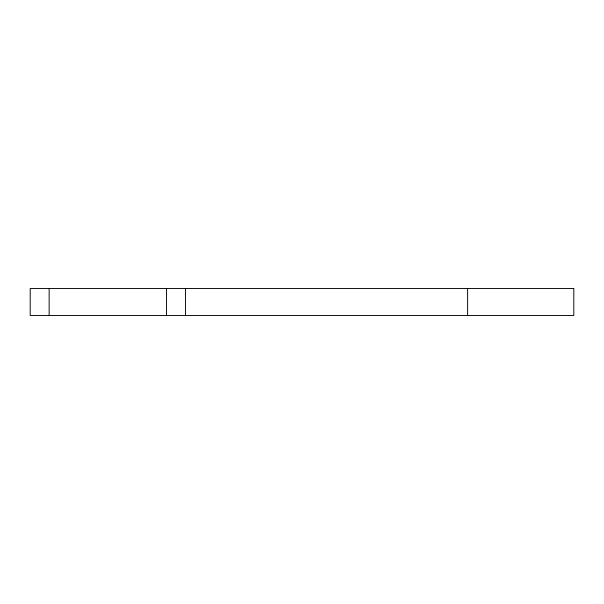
<?xml version="1.0" encoding="UTF-8"?>
<svg xmlns="http://www.w3.org/2000/svg" width="604" height="604" viewBox="0 0 604 604"><rect width="100%" height="100%" fill="white"/><g stroke="black" fill="none" stroke-linecap="round" stroke-linejoin="round"><path stroke-width="0.91" d="M467.617 288.523L467.617 315.477M185.473 288.523L185.473 315.477M166.53 288.523L166.53 315.477M49.143 288.523L49.143 315.477M573.8 288.523L30.2 288.523L30.2 315.477L573.8 315.477L573.8 288.523"/></g></svg>
